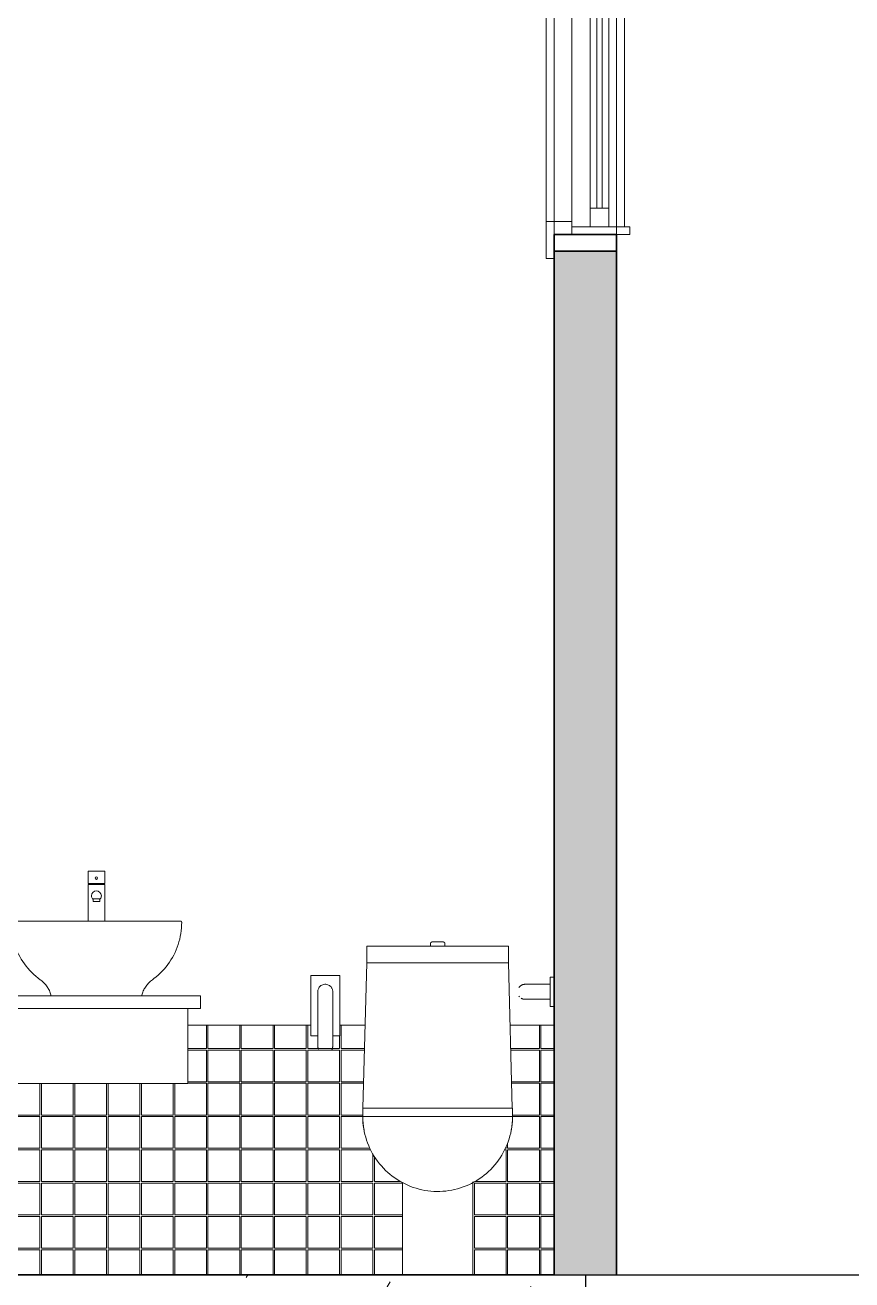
# Model space of a CAD drawing. Header units: millimetres. Extents: x -9559 to 23034, y -7226 to 22400.
# Drawn here: x 150.661 to 152.648, y 46.951 to 49.967 of the extents above; entities that cross this region are included whole.
import ezdxf

# ---------------------------------------------------------------- set-up
doc = ezdxf.new("R2010")
doc.units = ezdxf.units.MM
doc.header["$LTSCALE"] = 0.02
doc.linetypes.add('ACAD_ISO02W100', pattern=[15, 12, -3])
for name, color, linetype, lineweight in [('A-FLOR', 252, 'Continuous', 30), ('A-FLOR-LEVL', 251, 'ACAD_ISO02W100', 9), ('A-FLOR-PATT', 8, 'Continuous', 18), ('A-GLAZ', 252, 'Continuous', 20), ('A-Mueble cocina 1-lavanderia', 9, 'Continuous', 9), ('A-Mueble cocina 4- Habitaciones', 9, 'Continuous', 9), ('AQ-MUROS', 7, 'Continuous', 35), ('P-SANR-FIXT', 6, 'Continuous', 18)]:
    doc.layers.add(name, color=color, linetype=linetype, lineweight=lineweight)

# ---------------------------------------------------------------- blocks, each defined once
blk = doc.blocks.new('Agarradero - Batiente - Retrete para discapacitados 2D-147508-Sección 3')
at = {"layer": 'A-Mueble cocina 4- Habitaciones'}
for p, q in [((3.8321, 0.6916), (3.8321, 0.7194)), ((3.9023, 0.7194), (3.8321, 0.7194)), ((3.9023, 0.7194), (3.9023, 0.6916)), ((3.8321, 0.6024), (3.8321, 0.6916)), ((3.9023, 0.6916), (3.9023, 0.6024)), ((3.8321, 0.5745), (3.8321, 0.6024)), ((3.8493, 0.5745), (3.8321, 0.5745)), ((3.9023, 0.5745), (3.8852, 0.5745)), ((3.9023, 0.6024), (3.9023, 0.5745))]:
    blk.add_line(p, q, dxfattribs=at)
at = {"layer": 'A-Mueble cocina 4- Habitaciones', "flags": 128}
for points in [[(3.881, 0.6916), (3.8793, 0.6933), (3.8774, 0.6948), (3.8753, 0.696), (3.8731, 0.697), (3.8708, 0.6976), (3.8684, 0.698), (3.866, 0.698), (3.8636, 0.6976), (3.8612, 0.697), (3.859, 0.696), (3.8569, 0.6948), (3.855, 0.6933), (3.8534, 0.6916)], [(3.8492, 0.68), (3.8492, 0.6799), (3.8492, 0.6798), (3.8492, 0.6795), (3.8492, 0.6792), (3.8492, 0.6787), (3.8492, 0.6781), (3.8492, 0.6775), (3.8492, 0.6767), (3.8492, 0.6758), (3.8492, 0.6749), (3.8492, 0.6738), (3.8492, 0.6727), (3.8492, 0.6714), (3.8492, 0.6701), (3.8492, 0.6686), (3.8492, 0.6671), (3.8492, 0.6655), (3.8492, 0.6639), (3.8492, 0.6621), (3.8492, 0.6603), (3.8492, 0.6584), (3.8492, 0.6564), (3.8492, 0.6544), (3.8492, 0.6523), (3.8492, 0.6501), (3.8492, 0.6479), (3.8492, 0.6456), (3.8492, 0.6433), (3.8492, 0.641), (3.8492, 0.6386), (3.8492, 0.6361), (3.8492, 0.6336), (3.8492, 0.6311), (3.8492, 0.6286), (3.8492, 0.626), (3.8492, 0.6235), (3.8492, 0.6209), (3.8492, 0.6183), (3.8492, 0.6157), (3.8492, 0.6131), (3.8492, 0.6105), (3.8492, 0.6079), (3.8492, 0.6053), (3.8492, 0.6028), (3.8492, 0.6002), (3.8492, 0.5977), (3.8492, 0.5952), (3.8492, 0.5928), (3.8492, 0.5903), (3.8492, 0.588), (3.8492, 0.5856), (3.8492, 0.5833), (3.8492, 0.5811), (3.8492, 0.5789), (3.8492, 0.5767), (3.8492, 0.5747), (3.8492, 0.5727), (3.8492, 0.5707), (3.8492, 0.5689), (3.8492, 0.5671), (3.8492, 0.5654), (3.8492, 0.5637), (3.8492, 0.5622), (3.8492, 0.5607), (3.8492, 0.5593), (3.8492, 0.558), (3.8492, 0.5568), (3.8492, 0.5557), (3.8492, 0.5547), (3.8492, 0.5538), (3.8492, 0.5529), (3.8492, 0.5522), (3.8492, 0.5516), (3.8492, 0.5511), (3.8492, 0.5507), (3.8492, 0.5503), (3.8492, 0.5501), (3.8492, 0.55), (3.8492, 0.55)], [(3.8852, 0.55), (3.8852, 0.5501), (3.8852, 0.5502), (3.8852, 0.5505), (3.8852, 0.5508), (3.8852, 0.5513), (3.8852, 0.5519), (3.8852, 0.5525), (3.8852, 0.5533), (3.8852, 0.5542), (3.8852, 0.5551), (3.8852, 0.5562), (3.8852, 0.5573), (3.8852, 0.5586), (3.8852, 0.5599), (3.8852, 0.5614), (3.8852, 0.5629), (3.8852, 0.5645), (3.8852, 0.5661), (3.8852, 0.5679), (3.8852, 0.5697), (3.8852, 0.5716), (3.8852, 0.5736), (3.8852, 0.5756), (3.8852, 0.5777), (3.8852, 0.5799), (3.8852, 0.5821), (3.8852, 0.5844), (3.8852, 0.5867), (3.8852, 0.589), (3.8852, 0.5914), (3.8852, 0.5939), (3.8852, 0.5964), (3.8852, 0.5989), (3.8852, 0.6014), (3.8852, 0.604), (3.8852, 0.6065), (3.8852, 0.6091), (3.8852, 0.6117), (3.8852, 0.6143), (3.8852, 0.6169), (3.8852, 0.6195), (3.8852, 0.6221), (3.8852, 0.6247), (3.8852, 0.6272), (3.8852, 0.6298), (3.8852, 0.6323), (3.8852, 0.6348), (3.8852, 0.6372), (3.8852, 0.6397), (3.8852, 0.642), (3.8852, 0.6444), (3.8852, 0.6467), (3.8852, 0.6489), (3.8852, 0.6511), (3.8852, 0.6533), (3.8852, 0.6553), (3.8852, 0.6573), (3.8852, 0.6593), (3.8852, 0.6611), (3.8852, 0.6629), (3.8852, 0.6646), (3.8852, 0.6663), (3.8852, 0.6678), (3.8852, 0.6693), (3.8852, 0.6707), (3.8852, 0.672), (3.8852, 0.6732), (3.8852, 0.6743), (3.8852, 0.6753), (3.8852, 0.6762), (3.8852, 0.6771), (3.8852, 0.6778), (3.8852, 0.6784), (3.8852, 0.6789), (3.8852, 0.6793), (3.8852, 0.6797), (3.8852, 0.6799), (3.8852, 0.68), (3.8852, 0.68)], [(3.8492, 0.55), (3.8492, 0.55), (3.8492, 0.5502), (3.8492, 0.5504), (3.8492, 0.5506), (3.8492, 0.551), (3.8492, 0.5514)], [(3.851, 0.542), (3.8507, 0.5426), (3.8505, 0.5433), (3.8502, 0.544), (3.85, 0.5447), (3.8498, 0.5453), (3.8496, 0.546), (3.8495, 0.5467), (3.8493, 0.5475), (3.8493, 0.5482), (3.8492, 0.5489), (3.8492, 0.5496), (3.8492, 0.55)], [(3.8852, 0.55), (3.8851, 0.5493), (3.8851, 0.5486), (3.885, 0.5478), (3.8849, 0.5471), (3.8848, 0.5464), (3.8846, 0.5457), (3.8845, 0.545), (3.8842, 0.5443), (3.884, 0.5437), (3.8837, 0.543), (3.8834, 0.5423), (3.8831, 0.5417)], [(3.8852, 0.5517), (3.8852, 0.5512), (3.8852, 0.5508), (3.8852, 0.5505), (3.8852, 0.5502), (3.8852, 0.5501), (3.8852, 0.55), (3.8852, 0.55)]]:
    blk.add_lwpolyline(points, dxfattribs=at)
at = {"layer": 'A-Mueble cocina 4- Habitaciones'}
for points in [[(3.8534, 0.6916), (3.853, 0.6911), (3.852, 0.6899), (3.8506, 0.6873), (3.8495, 0.6841), (3.8492, 0.6814), (3.8492, 0.68)], [(3.8492, 0.68), (3.8492, 0.6795), (3.8492, 0.679), (3.8492, 0.6785)], [(3.8852, 0.68), (3.8852, 0.6814), (3.8848, 0.6841), (3.8837, 0.6873), (3.8823, 0.6899), (3.8814, 0.6911), (3.881, 0.6916)], [(3.8851, 0.6785), (3.8851, 0.679), (3.8852, 0.6795), (3.8852, 0.68)]]:
    blk.add_open_spline(points, degree=3, dxfattribs=at)
blk = doc.blocks.new('Asidero - Horizontal - Retrete para discapacitados 2D-202228-Sección 3')
at = {"layer": 'A-Mueble cocina 4- Habitaciones'}
for p, q in [((4.4072, 0.698), (4.3872, 0.698)), ((4.4172, 0.715), (4.4072, 0.715)), ((4.4072, 0.645), (4.4072, 0.715)), ((4.3872, 0.662), (4.4072, 0.662)), ((4.4072, 0.645), (4.4172, 0.645))]:
    blk.add_line(p, q, dxfattribs=at)
at = {"layer": 'A-Mueble cocina 4- Habitaciones', "flags": 128}
for points in [[(4.3322, 0.69), (4.3326, 0.6906), (4.333, 0.6912), (4.3335, 0.6917), (4.334, 0.6923), (4.3345, 0.6928), (4.335, 0.6933), (4.3355, 0.6937), (4.3361, 0.6942), (4.3367, 0.6946), (4.3373, 0.695), (4.3379, 0.6954), (4.3385, 0.6958), (4.3391, 0.6961), (4.3398, 0.6964), (4.3405, 0.6967), (4.3411, 0.697), (4.3418, 0.6972), (4.3425, 0.6974), (4.3432, 0.6976), (4.3439, 0.6977), (4.3446, 0.6978), (4.3453, 0.6979), (4.3461, 0.698), (4.3468, 0.698), (4.3472, 0.698)], [(4.3872, 0.698), (4.3856, 0.698), (4.384, 0.698), (4.3824, 0.698), (4.3808, 0.698), (4.3792, 0.698), (4.3777, 0.698), (4.3761, 0.698), (4.3746, 0.698), (4.3731, 0.698), (4.3716, 0.698), (4.3701, 0.698), (4.3687, 0.698), (4.3673, 0.698), (4.3659, 0.698), (4.3646, 0.698), (4.3633, 0.698), (4.362, 0.698), (4.3608, 0.698), (4.3596, 0.698), (4.3585, 0.698), (4.3574, 0.698), (4.3563, 0.698), (4.3553, 0.698), (4.3544, 0.698), (4.3535, 0.698), (4.3527, 0.698), (4.3519, 0.698), (4.3512, 0.698), (4.3505, 0.698), (4.3499, 0.698), (4.3493, 0.698), (4.3488, 0.698), (4.3484, 0.698), (4.348, 0.698), (4.3477, 0.698), (4.3475, 0.698), (4.3473, 0.698), (4.3472, 0.698), (4.3472, 0.698), (4.3472, 0.698)], [(4.3472, 0.698), (4.3472, 0.698), (4.3473, 0.698), (4.3475, 0.698), (4.3477, 0.698), (4.348, 0.698), (4.3483, 0.698), (4.3487, 0.698), (4.3492, 0.698), (4.3497, 0.698), (4.3503, 0.698), (4.351, 0.698), (4.3517, 0.698), (4.3525, 0.698), (4.3533, 0.698), (4.3541, 0.698), (4.3551, 0.698), (4.3561, 0.698), (4.3571, 0.698), (4.3582, 0.698), (4.3593, 0.698), (4.3605, 0.698), (4.3617, 0.698), (4.3629, 0.698), (4.3642, 0.698), (4.3656, 0.698), (4.3669, 0.698), (4.3683, 0.698), (4.3697, 0.698), (4.3712, 0.698), (4.3727, 0.698), (4.3742, 0.698), (4.3757, 0.698), (4.3772, 0.698), (4.3788, 0.698), (4.3804, 0.698), (4.3819, 0.698), (4.3835, 0.698), (4.3851, 0.698), (4.3867, 0.698)], [(4.3335, 0.6683), (4.3333, 0.6685), (4.3328, 0.6691), (4.3324, 0.6697)], [(4.3472, 0.662), (4.3464, 0.662), (4.3457, 0.6621), (4.345, 0.6621), (4.3443, 0.6622), (4.3436, 0.6624), (4.3429, 0.6625), (4.3422, 0.6627), (4.3415, 0.6629), (4.3408, 0.6632), (4.3402, 0.6634), (4.3395, 0.6637), (4.3389, 0.664), (4.3382, 0.6644)], [(4.3472, 0.662), (4.3472, 0.662), (4.3473, 0.662), (4.3475, 0.662), (4.3477, 0.662), (4.348, 0.662), (4.3483, 0.662), (4.3487, 0.662), (4.3492, 0.662), (4.3497, 0.662), (4.3503, 0.662), (4.351, 0.662), (4.3517, 0.662), (4.3525, 0.662), (4.3533, 0.662), (4.3541, 0.662), (4.3551, 0.662), (4.3561, 0.662), (4.3571, 0.662), (4.3582, 0.662), (4.3593, 0.662), (4.3605, 0.662), (4.3617, 0.662), (4.3629, 0.662), (4.3642, 0.662), (4.3656, 0.662), (4.3669, 0.662), (4.3683, 0.662), (4.3697, 0.662), (4.3712, 0.662), (4.3727, 0.662), (4.3742, 0.662), (4.3757, 0.662), (4.3772, 0.662), (4.3788, 0.662), (4.3804, 0.662), (4.3819, 0.662), (4.3835, 0.662), (4.3851, 0.662), (4.3867, 0.662), (4.3872, 0.662)], [(4.3563, 0.662), (4.3553, 0.662), (4.3544, 0.662), (4.3535, 0.662), (4.3527, 0.662), (4.3519, 0.662), (4.3512, 0.662), (4.3505, 0.662), (4.3499, 0.662), (4.3493, 0.662), (4.3488, 0.662), (4.3484, 0.662), (4.348, 0.662), (4.3477, 0.662), (4.3475, 0.662), (4.3473, 0.662), (4.3472, 0.662), (4.3472, 0.662), (4.3472, 0.662)], [(4.3872, 0.662), (4.3856, 0.662), (4.384, 0.662), (4.3824, 0.662), (4.3808, 0.662), (4.3792, 0.662), (4.3777, 0.662), (4.3761, 0.662), (4.3746, 0.662), (4.3731, 0.662), (4.3716, 0.662), (4.3701, 0.662), (4.3687, 0.662), (4.3673, 0.662)]]:
    blk.add_lwpolyline(points, dxfattribs=at)
blk = doc.blocks.new('Lavabo moderno - Estante _2_ - Lavabo moderno - Estante _2_-147512-Sección 3')
at = {"layer": 'A-Mueble cocina 4- Habitaciones'}
for p, q in [((3.2972, 0.97), (3.2972, 0.94)), ((3.2972, 0.97), (3.3372, 0.97)), ((3.3372, 0.94), (3.3372, 0.97)), ((3.2972, 0.94), (3.3372, 0.94)), ((3.2972, 0.938), (3.2972, 0.8496)), ((3.2972, 0.938), (3.3372, 0.938)), ((3.2992, 0.94), (3.2992, 0.938)), ((3.3352, 0.938), (3.3352, 0.94)), ((3.3372, 0.85), (3.3372, 0.938)), ((3.3078, 0.9032), (3.3266, 0.9032)), ((3.3092, 0.9032), (3.3092, 0.8971)), ((3.3092, 0.8971), (3.3102, 0.8971)), ((3.3252, 0.8971), (3.3092, 0.8971)), ((3.3241, 0.8971), (3.3252, 0.8971)), ((3.3252, 0.8971), (3.3252, 0.9032)), ((3.0672, 0.67), (3.5672, 0.67)), ((3.0672, 0.64), (3.0672, 0.67)), ((3.5672, 0.64), (3.5672, 0.67)), ((3.5672, 0.64), (3.0672, 0.64)), ((3.0972, 0.46), (3.0972, 0.64)), ((3.5372, 0.46), (3.5372, 0.64)), ((3.5372, 0.46), (3.0972, 0.46))]:
    blk.add_line(p, q, dxfattribs=at)
at = {"layer": 'A-Mueble cocina 4- Habitaciones', "flags": 128}
for points in [[(3.1121, 0.847), (3.1121, 0.8471), (3.1121, 0.8472), (3.1121, 0.8473), (3.1122, 0.8474), (3.1122, 0.8476), (3.1122, 0.8477), (3.1122, 0.8478), (3.1123, 0.8479), (3.1123, 0.848), (3.1124, 0.8481), (3.1124, 0.8482), (3.1125, 0.8483), (3.1125, 0.8485), (3.1126, 0.8486), (3.1126, 0.8487), (3.1127, 0.8488), (3.1128, 0.8488), (3.1129, 0.8489), (3.113, 0.849), (3.113, 0.8491), (3.1131, 0.8492), (3.1132, 0.8493), (3.1133, 0.8493), (3.1134, 0.8494), (3.1135, 0.8495), (3.1136, 0.8495), (3.1137, 0.8496), (3.1138, 0.8497), (3.1139, 0.8497), (3.114, 0.8498), (3.1142, 0.8498), (3.1143, 0.8498), (3.1144, 0.8499), (3.1145, 0.8499), (3.1146, 0.8499), (3.1147, 0.8499), (3.1149, 0.8499), (3.115, 0.85), (3.1151, 0.85), (3.1151, 0.85)], [(3.1825, 0.7089), (3.1771, 0.713), (3.1718, 0.7173), (3.1667, 0.7219), (3.1618, 0.7266), (3.1571, 0.7315), (3.1526, 0.7366), (3.1483, 0.7418), (3.1442, 0.7473), (3.1404, 0.7529), (3.1367, 0.7586), (3.1333, 0.7645), (3.1302, 0.7705), (3.1272, 0.7766), (3.1246, 0.7829), (3.1221, 0.7892), (3.12, 0.7957), (3.118, 0.8022), (3.1164, 0.8088), (3.115, 0.8155), (3.1139, 0.8222), (3.1131, 0.8289), (3.1125, 0.8357), (3.1122, 0.8425), (3.1121, 0.847)], [(3.5192, 0.85), (3.519, 0.85), (3.5186, 0.85), (3.5177, 0.85), (3.5166, 0.85), (3.5152, 0.85), (3.5134, 0.85), (3.5113, 0.85), (3.5089, 0.85), (3.5063, 0.85), (3.5033, 0.85), (3.5, 0.85), (3.4964, 0.85), (3.4925, 0.85), (3.4883, 0.85), (3.4839, 0.85), (3.4792, 0.85), (3.4743, 0.85), (3.4691, 0.85), (3.4636, 0.85), (3.4579, 0.85), (3.452, 0.85), (3.4459, 0.85), (3.4396, 0.85), (3.433, 0.85), (3.4263, 0.85), (3.4194, 0.85), (3.4124, 0.85), (3.4052, 0.85), (3.3978, 0.85), (3.3904, 0.85), (3.3828, 0.85), (3.3751, 0.85), (3.3673, 0.85), (3.3594, 0.85), (3.3515, 0.85), (3.3435, 0.85), (3.3355, 0.85), (3.3274, 0.85), (3.3193, 0.85), (3.3113, 0.85), (3.3032, 0.85), (3.2951, 0.85), (3.2871, 0.85), (3.2792, 0.85), (3.2713, 0.85), (3.2634, 0.85), (3.2557, 0.85), (3.248, 0.85), (3.2405, 0.85), (3.2331, 0.85), (3.2258, 0.85), (3.2187, 0.85), (3.2117, 0.85), (3.2049, 0.85), (3.1983, 0.85), (3.1918, 0.85), (3.1856, 0.85), (3.1796, 0.85), (3.1738, 0.85), (3.1682, 0.85), (3.1628, 0.85), (3.1578, 0.85), (3.1529, 0.85), (3.1483, 0.85), (3.144, 0.85), (3.14, 0.85), (3.1363, 0.85), (3.1328, 0.85), (3.1297, 0.85), (3.1268, 0.85), (3.1242, 0.85), (3.122, 0.85), (3.1201, 0.85), (3.1184, 0.85), (3.1171, 0.85), (3.1162, 0.85), (3.1155, 0.85), (3.1152, 0.85), (3.1151, 0.85)], [(3.1151, 0.85), (3.1153, 0.85), (3.1158, 0.85), (3.1166, 0.85), (3.1177, 0.85), (3.1192, 0.85), (3.1209, 0.85), (3.123, 0.85), (3.1254, 0.85), (3.1281, 0.85), (3.1311, 0.85), (3.1344, 0.85), (3.138, 0.85), (3.1418, 0.85), (3.146, 0.85), (3.1489, 0.85)], [(3.5222, 0.847), (3.5221, 0.8402), (3.5217, 0.8334), (3.521, 0.8266), (3.5201, 0.8199), (3.5189, 0.8132), (3.5174, 0.8065), (3.5157, 0.8), (3.5137, 0.7935), (3.5114, 0.7871), (3.5089, 0.7807), (3.5061, 0.7745), (3.5031, 0.7684), (3.4999, 0.7625), (3.4964, 0.7566), (3.4927, 0.7509), (3.4887, 0.7454), (3.4845, 0.74), (3.4802, 0.7348), (3.4756, 0.7298), (3.4708, 0.7249), (3.4659, 0.7203), (3.4607, 0.7158), (3.4554, 0.7116), (3.4518, 0.7089)], [(3.486, 0.85), (3.4903, 0.85), (3.4943, 0.85), (3.4981, 0.85), (3.5015, 0.85), (3.5047, 0.85), (3.5075, 0.85), (3.5101, 0.85), (3.5123, 0.85), (3.5143, 0.85), (3.5159, 0.85), (3.5172, 0.85), (3.5182, 0.85), (3.5188, 0.85), (3.5192, 0.85), (3.5192, 0.85)], [(3.5192, 0.85), (3.5193, 0.85), (3.5194, 0.8499), (3.5196, 0.8499), (3.5197, 0.8499), (3.5198, 0.8499), (3.5199, 0.8499), (3.52, 0.8498), (3.5201, 0.8498), (3.5203, 0.8498), (3.5204, 0.8497), (3.5205, 0.8497), (3.5206, 0.8496), (3.5207, 0.8496), (3.5208, 0.8495), (3.5209, 0.8494), (3.521, 0.8494), (3.5211, 0.8493), (3.5212, 0.8492), (3.5213, 0.8491), (3.5214, 0.849), (3.5214, 0.849), (3.5215, 0.8489), (3.5216, 0.8488), (3.5217, 0.8487), (3.5217, 0.8486), (3.5218, 0.8485), (3.5218, 0.8484), (3.5219, 0.8483), (3.522, 0.8482), (3.522, 0.848), (3.522, 0.8479), (3.5221, 0.8478), (3.5221, 0.8477), (3.5221, 0.8476), (3.5222, 0.8475), (3.5222, 0.8474), (3.5222, 0.8472), (3.5222, 0.8471), (3.5222, 0.847), (3.5222, 0.847)], [(3.2087, 0.67), (3.208, 0.6726), (3.2072, 0.6752), (3.2063, 0.6778), (3.2053, 0.6803), (3.2042, 0.6828), (3.203, 0.6852), (3.2017, 0.6876), (3.2003, 0.6899), (3.1988, 0.6922), (3.1972, 0.6944), (3.1956, 0.6965), (3.1938, 0.6986), (3.192, 0.7006), (3.1901, 0.7026), (3.1881, 0.7044), (3.1861, 0.7062), (3.184, 0.7079), (3.1825, 0.7089)], [(3.4518, 0.7089), (3.4496, 0.7073), (3.4475, 0.7056), (3.4455, 0.7038), (3.4436, 0.7019), (3.4417, 0.7), (3.4399, 0.6979), (3.4382, 0.6958), (3.4365, 0.6937), (3.435, 0.6914), (3.4336, 0.6891), (3.4322, 0.6868), (3.4309, 0.6844), (3.4298, 0.682), (3.4287, 0.6795), (3.4277, 0.6769), (3.4269, 0.6744), (3.4261, 0.6718), (3.4257, 0.67)]]:
    blk.add_lwpolyline(points, dxfattribs=at)
at = {"layer": 'A-Mueble cocina 4- Habitaciones'}
for centre, radius, start, end in [((3.3172, 0.9533), 0.003, 0, 180), ((3.3172, 0.9533), 0.003, 180, 0), ((3.3172, 0.9106), 0.012, 0, 180), ((3.3172, 0.9106), 0.012, 180, 218.499), ((3.3172, 0.9106), 0.012, 321.501, 360), ((3.3172, 0.9106), 0.012, 218.499, 233.2136), ((3.3172, 0.9106), 0.012, 306.7864, 321.501)]:
    blk.add_arc(centre, radius, start, end, dxfattribs=at)
blk = doc.blocks.new('Asiento de WC_2 con cisterna - Basado en muro - 640 x 360 mm-202229-Sección 3')
at = {"layer": 'A-Mueble cocina 4- Habitaciones'}
for p, q in [((3.9672, 0.79), (4.3072, 0.79)), ((3.9672, 0.79), (3.9672, 0.75)), ((4.1197, 0.795), (4.1197, 0.79)), ((4.1547, 0.79), (4.1547, 0.795)), ((4.3072, 0.75), (4.3072, 0.79)), ((3.9577, 0.4), (3.9672, 0.75)), ((4.3072, 0.75), (3.9672, 0.75)), ((3.9672, 0.75), (4.3072, 0.75)), ((4.3072, 0.75), (4.3166, 0.4)), ((3.9573, 0.4), (3.9573, 0.38)), ((3.9573, 0.4), (4.3171, 0.4)), ((4.3171, 0.38), (4.3171, 0.4)), ((3.9572, 0.38), (3.9573, 0.3833)), ((4.1372, 0.38), (3.9573, 0.38)), ((4.3171, 0.38), (4.1372, 0.38)), ((4.3171, 0.3837), (4.3172, 0.38)), ((3.96, 0.3486), (3.9614, 0.3486)), ((4.3129, 0.3486), (4.3143, 0.3486)), ((4.0527, 0.2219), (4.0527, 0)), ((4.2216, 0), (4.2216, 0.2229))]:
    blk.add_line(p, q, dxfattribs=at)
at = {"layer": 'A-Mueble cocina 4- Habitaciones', "flags": 128}
for points in [[(4.1197, 0.795), (4.1197, 0.7952), (4.1197, 0.7954), (4.1197, 0.7956), (4.1197, 0.7958), (4.1198, 0.796), (4.1198, 0.7962), (4.1199, 0.7964), (4.1199, 0.7966), (4.12, 0.7968), (4.1201, 0.7969), (4.1201, 0.7971), (4.1202, 0.7973), (4.1203, 0.7975), (4.1204, 0.7977), (4.1205, 0.7978), (4.1207, 0.798), (4.1208, 0.7981), (4.1209, 0.7983), (4.121, 0.7984), (4.1212, 0.7986), (4.1213, 0.7987), (4.1215, 0.7989), (4.1216, 0.799), (4.1218, 0.7991), (4.122, 0.7992), (4.1221, 0.7993), (4.1223, 0.7994), (4.1225, 0.7995), (4.1227, 0.7996), (4.1229, 0.7997), (4.123, 0.7997), (4.1232, 0.7998), (4.1234, 0.7998), (4.1236, 0.7999), (4.1238, 0.7999), (4.124, 0.8), (4.1242, 0.8), (4.1244, 0.8), (4.1246, 0.8), (4.1247, 0.8)], [(4.1247, 0.8), (4.1247, 0.8), (4.1247, 0.8), (4.1248, 0.8), (4.1248, 0.8), (4.1249, 0.8), (4.125, 0.8), (4.1251, 0.8), (4.1253, 0.8), (4.1255, 0.8), (4.1256, 0.8), (4.1259, 0.8), (4.1261, 0.8), (4.1263, 0.8), (4.1266, 0.8), (4.1268, 0.8), (4.1271, 0.8), (4.1274, 0.8), (4.1278, 0.8), (4.1281, 0.8), (4.1285, 0.8), (4.1288, 0.8), (4.1292, 0.8), (4.1296, 0.8), (4.13, 0.8), (4.1304, 0.8), (4.1308, 0.8), (4.1313, 0.8), (4.1317, 0.8)], [(4.1497, 0.8), (4.1497, 0.8), (4.1496, 0.8), (4.1496, 0.8), (4.1495, 0.8), (4.1494, 0.8), (4.1493, 0.8), (4.1492, 0.8), (4.149, 0.8), (4.1489, 0.8), (4.1487, 0.8), (4.1485, 0.8), (4.1483, 0.8), (4.148, 0.8), (4.1478, 0.8), (4.1475, 0.8), (4.1472, 0.8), (4.1469, 0.8), (4.1466, 0.8), (4.1462, 0.8), (4.1459, 0.8), (4.1455, 0.8), (4.1451, 0.8), (4.1447, 0.8), (4.1443, 0.8), (4.1439, 0.8), (4.1435, 0.8), (4.1431, 0.8), (4.1426, 0.8), (4.1422, 0.8), (4.1417, 0.8), (4.1412, 0.8), (4.1407, 0.8), (4.1403, 0.8), (4.1398, 0.8), (4.1393, 0.8), (4.1388, 0.8), (4.1383, 0.8), (4.1378, 0.8), (4.1373, 0.8), (4.1368, 0.8), (4.1363, 0.8), (4.1358, 0.8), (4.1353, 0.8), (4.1348, 0.8), (4.1343, 0.8), (4.1338, 0.8), (4.1334, 0.8), (4.1329, 0.8), (4.1324, 0.8), (4.132, 0.8), (4.1315, 0.8), (4.1311, 0.8), (4.1306, 0.8), (4.1302, 0.8), (4.1298, 0.8), (4.1294, 0.8), (4.129, 0.8), (4.1286, 0.8), (4.1283, 0.8), (4.1279, 0.8), (4.1276, 0.8), (4.1273, 0.8), (4.127, 0.8), (4.1267, 0.8), (4.1265, 0.8), (4.1262, 0.8), (4.126, 0.8), (4.1258, 0.8), (4.1256, 0.8), (4.1254, 0.8), (4.1252, 0.8), (4.1251, 0.8), (4.125, 0.8), (4.1249, 0.8), (4.1248, 0.8), (4.1247, 0.8), (4.1247, 0.8), (4.1247, 0.8), (4.1247, 0.8)], [(4.137, 0.8), (4.1375, 0.8), (4.138, 0.8), (4.1385, 0.8), (4.139, 0.8), (4.1395, 0.8), (4.14, 0.8), (4.1405, 0.8), (4.141, 0.8), (4.1414, 0.8), (4.1419, 0.8), (4.1424, 0.8), (4.1428, 0.8), (4.1433, 0.8), (4.1437, 0.8), (4.1441, 0.8), (4.1445, 0.8), (4.1449, 0.8), (4.1453, 0.8), (4.1457, 0.8), (4.146, 0.8), (4.1464, 0.8), (4.1467, 0.8), (4.147, 0.8), (4.1473, 0.8), (4.1476, 0.8), (4.1479, 0.8), (4.1481, 0.8), (4.1484, 0.8), (4.1486, 0.8), (4.1488, 0.8), (4.1489, 0.8), (4.1491, 0.8), (4.1492, 0.8), (4.1494, 0.8), (4.1495, 0.8), (4.1495, 0.8), (4.1496, 0.8), (4.1496, 0.8), (4.1497, 0.8), (4.1497, 0.8)], [(4.1497, 0.8), (4.1499, 0.8), (4.1501, 0.8), (4.1503, 0.8), (4.1505, 0.7999), (4.1507, 0.7999), (4.1509, 0.7999), (4.151, 0.7998), (4.1512, 0.7997), (4.1514, 0.7997), (4.1516, 0.7996), (4.1518, 0.7995), (4.152, 0.7994), (4.1521, 0.7993), (4.1523, 0.7992), (4.1525, 0.7991), (4.1526, 0.799), (4.1528, 0.7989), (4.153, 0.7988), (4.1531, 0.7986), (4.1532, 0.7985), (4.1534, 0.7983), (4.1535, 0.7982), (4.1536, 0.798), (4.1538, 0.7979), (4.1539, 0.7977), (4.154, 0.7975), (4.1541, 0.7974), (4.1542, 0.7972), (4.1542, 0.797), (4.1543, 0.7968), (4.1544, 0.7966), (4.1545, 0.7964), (4.1545, 0.7962), (4.1546, 0.796), (4.1546, 0.7958), (4.1546, 0.7957), (4.1546, 0.7955), (4.1547, 0.7953), (4.1547, 0.7951), (4.1547, 0.795)], [(3.9573, 0.38), (3.9574, 0.3728), (3.9578, 0.3656), (3.9586, 0.3585), (3.9596, 0.3513), (3.9608, 0.3443), (3.9624, 0.3372), (3.9643, 0.3303), (3.9664, 0.3234), (3.9688, 0.3166), (3.9715, 0.3099), (3.9744, 0.3034), (3.9776, 0.2969), (3.981, 0.2906), (3.9847, 0.2844), (3.9887, 0.2784), (3.9929, 0.2726), (3.9973, 0.2669), (4.0019, 0.2614), (4.0068, 0.2561), (4.0118, 0.2509), (4.0171, 0.246), (4.0225, 0.2413), (4.0282, 0.2369), (4.034, 0.2326), (4.04, 0.2286), (4.0461, 0.2249), (4.0524, 0.2213), (4.0588, 0.2181), (4.0653, 0.2151), (4.072, 0.2123), (4.0787, 0.2099), (4.0856, 0.2077), (4.0925, 0.2057), (4.0995, 0.2041), (4.1066, 0.2027), (4.1137, 0.2016), (4.1209, 0.2008), (4.128, 0.2003), (4.1352, 0.2001), (4.1424, 0.2002), (4.1496, 0.2005), (4.1568, 0.2012), (4.1639, 0.2021), (4.171, 0.2033), (4.178, 0.2048), (4.185, 0.2066), (4.1919, 0.2086), (4.1987, 0.211), (4.2054, 0.2136), (4.212, 0.2164), (4.2185, 0.2195), (4.2249, 0.2229), (4.2311, 0.2266), (4.2371, 0.2304), (4.243, 0.2346), (4.2488, 0.2389), (4.2543, 0.2435), (4.2597, 0.2483), (4.2649, 0.2533), (4.2698, 0.2585), (4.2746, 0.2639), (4.2791, 0.2695), (4.2834, 0.2752), (4.2875, 0.2812), (4.2913, 0.2873), (4.2949, 0.2935), (4.2982, 0.2999), (4.3013, 0.3064), (4.3041, 0.313), (4.3067, 0.3197), (4.3089, 0.3266), (4.3109, 0.3335), (4.3127, 0.3405), (4.3141, 0.3475), (4.3153, 0.3546), (4.3161, 0.3618), (4.3167, 0.3689), (4.317, 0.3761), (4.3171, 0.38)]]:
    blk.add_lwpolyline(points, dxfattribs=at)
at = {"layer": 'A-Mueble cocina 4- Habitaciones'}
for centre, start, end in [((4.1509, 0.3818), 180.5394, 189.8744), ((4.1234, 0.3818), 350.1256, 359.4606)]:
    blk.add_arc(centre, 0.1938, start, end, dxfattribs=at)
blk = doc.blocks.new('Ventana corredera de 2 hojas 1 - 0915 x 1220mm-524755-Sección 3')
at = {"layer": 'A-GLAZ'}
for p, q in [((4.5862, 3.1699), (4.5672, 3.1699)), ((4.5672, 3.1699), (4.5672, 3.0809)), ((4.5862, 3.0809), (4.5862, 3.1699)), ((4.3982, 3.1572), (4.3982, 3.0683)), ((4.4172, 3.1572), (4.3982, 3.1572)), ((4.4172, 3.0683), (4.4172, 3.1572)), ((4.4593, 3.1), (4.4172, 3.1)), ((4.4172, 3.1), (4.4172, 3.0683)), ((4.4593, 3.0683), (4.4593, 3.1)), ((4.4593, 3.1), (4.4593, 3.0809)), ((4.5672, 3.1), (4.4593, 3.1)), ((4.4593, 3.0809), (4.5672, 3.0809)), ((4.5672, 3.0809), (4.5672, 3.1)), ((4.5672, 3.0809), (4.5862, 3.0809)), ((4.5672, 2.519), (4.5672, 3.0809)), ((4.5672, 3.0809), (4.5672, 2.519)), ((4.5862, 3.0809), (4.5862, 2.519)), ((4.3982, 3.0683), (4.4172, 3.0683)), ((4.3982, 2.5317), (4.3982, 3.0683)), ((4.4172, 3.0683), (4.4172, 2.5317)), ((4.4172, 3.0683), (4.4593, 3.0683)), ((4.4172, 2.5317), (4.4172, 3.0683)), ((4.4593, 2.5317), (4.4593, 3.0683)), ((4.5037, 3.0365), (4.5037, 2.5635)), ((4.5037, 2.5635), (4.5037, 3.0365)), ((4.5482, 3.0365), (4.5482, 2.5635)), ((4.3982, 2.5317), (4.3982, 2.4427)), ((4.4172, 2.5317), (4.3982, 2.5317)), ((4.4172, 2.4427), (4.4172, 2.5317)), ((4.4593, 2.5317), (4.4172, 2.5317)), ((4.4172, 2.5317), (4.4172, 2.5)), ((4.4593, 2.5), (4.4593, 2.5317)), ((4.4593, 2.519), (4.4593, 2.5)), ((4.5672, 2.519), (4.4593, 2.519)), ((4.5989, 2.519), (4.5672, 2.519)), ((4.5672, 2.519), (4.5672, 2.5)), ((4.5672, 2.5), (4.5672, 2.519)), ((4.5989, 2.5), (4.5989, 2.519)), ((4.4172, 2.5), (4.4593, 2.5)), ((4.4593, 2.5), (4.5672, 2.5)), ((4.5672, 2.5), (4.5989, 2.5)), ((4.3982, 2.4427), (4.4172, 2.4427))]:
    blk.add_line(p, q, dxfattribs=at)
at = {"layer": 'A-GLAZ', "lineweight": 18}
for p, q in [((4.5482, 3.0809), (4.5037, 3.0809)), ((4.5037, 3.0809), (4.5037, 3.0365)), ((4.5482, 3.0365), (4.5482, 3.0809)), ((4.5037, 3.0365), (4.5482, 3.0365)), ((4.5196, 3.0365), (4.5196, 2.5635)), ((4.5323, 3.0365), (4.5196, 3.0365)), ((4.5323, 2.5635), (4.5323, 3.0365)), ((4.5482, 2.5635), (4.5037, 2.5635)), ((4.5037, 2.5635), (4.5037, 2.519)), ((4.5196, 2.5635), (4.5323, 2.5635)), ((4.5482, 2.519), (4.5482, 2.5635)), ((4.5037, 2.519), (4.5482, 2.519))]:
    blk.add_line(p, q, dxfattribs=at)

msp = doc.modelspace()

# ---------------------------------------------------------------- hatches: boundary and pattern name
at = {"layer": 'A-FLOR-PATT'}
h = msp.add_hatch(color=256, dxfattribs=at)
h.paths.add_polyline_path([(143.1322, 50.5788), (142.9822, 50.5788), (142.9822, 49.3738), (143.1322, 49.3738)])
h.paths.add_polyline_path([(148.5572, 55.7516), (148.4072, 55.7516), (148.4072, 54.0038), (148.5572, 54.0038), (148.5572, 54.0338)])
h.paths.add_polyline_path([(148.5572, 53.0238), (148.4072, 53.0238), (148.4072, 53.0066), (148.4072, 50.8638), (148.5572, 50.8638)])
h.paths.add_polyline_path([(150.4572, 54.7638), (150.3072, 54.7638), (150.3072, 53.0038), (150.4572, 53.0038), (150.4572, 53.0388)])
h.paths.add_polyline_path([(151.7322, 54.7638), (151.5822, 54.7638), (151.5822, 50.8638), (151.7335, 50.8638)])
h.paths.add_polyline_path([(154.7322, 54.7638), (154.5822, 54.7638), (154.5822, 54.7104), (154.5822, 54.1158), (154.7322, 54.1158)])
h.paths.add_polyline_path([(154.7322, 54.0638), (154.5822, 54.0638), (154.5822, 53.7638), (154.7322, 53.7638)])
h.paths.add_polyline_path([(158.8572, 55.7516), (158.7072, 55.7516), (158.7072, 53.6738), (158.8572, 53.6738)])
h.paths.add_polyline_path([(158.8572, 51.3238), (158.7072, 51.3238), (158.7072, 50.6238), (158.8572, 50.6238)])
h.paths.add_polyline_path([(158.8572, 50.6238), (158.7072, 50.6238), (158.7072, 48.9848), (158.8572, 48.9848)])
h.paths.add_polyline_path([(153.2572, 50.6238), (153.1072, 50.6238), (153.1072, 49.1038), (153.2572, 49.1038), (153.2572, 49.1338)])
h.paths.add_polyline_path([(152.0822, 49.4238), (151.9322, 49.4238), (151.9322, 49.4066), (151.9322, 46.9638), (152.0822, 46.9638)])
h.paths.add_polyline_path([(149.6572, 50.6238), (149.6572, 50.6338), (149.5072, 50.6338), (149.5072, 50.6238), (149.5072, 48.7822), (149.5072, 47.5638), (149.6572, 47.5638), (149.6572, 47.6088), (149.6572, 47.6788)])
h.paths.add_polyline_path([(149.6572, 47.4112), (149.6572, 47.5638), (149.5072, 47.5638), (149.5072, 46.9638), (149.6572, 46.9638)])
h = msp.add_hatch(dxfattribs=at)
h.set_pattern_fill('FP_2', color=256, style=0, pattern_type=2)
h.set_pattern_definition([(0, (132.78347, 49.66084), (0.6096, 0.1524), [0.02515, -0.43205, 0.02515, -0.43205, -2.438]), (0, (132.78347, 49.66084), (0.6096, 0.1524), [-0.9144, 0.02515, -0.88925, 0.02515, -0.43205, -1.067]), (0, (132.78347, 49.66084), (0.6096, 0.1524), [-2.286, 0.02515, -0.27965, 0.02515, -0.73685]), (120, (133.01147, 49.73784), (-0.4367823, 0.4517291), [0.02515, -0.43205, 0.02515, -0.43205, -2.438]), (120, (133.01147, 49.73784), (-0.4367823, 0.4517291), [-0.9144, 0.02515, -0.88925, 0.02515, -0.43205, -1.067]), (120, (133.01147, 49.73784), (-0.4367823, 0.4517291), [-2.286, 0.02515, -0.27965, 0.02515, -0.73685]), (240, (133.08747, 50.04184), (-0.1728177, -0.6041291), [0.02515, -0.43205, 0.02515, -0.43205, -2.438]), (240, (133.08747, 50.04184), (-0.1728177, -0.6041291), [-0.9144, 0.02515, -0.88925, 0.02515, -0.43205, -1.067]), (240, (133.08747, 50.04184), (-0.1728177, -0.6041291), [-2.286, 0.02515, -0.27965, 0.02515, -0.73685])])
h.paths.add_polyline_path([(152.0398, 46.9138), (153.4572, 46.9138), (153.4572, 46.9638), (150.8666, 46.9638), (150.8666, 46.9138), (151.9926, 46.9138)])
at = {"layer": 'A-Mueble cocina 1-lavanderia', "transparency": 33554534}
h = msp.add_hatch(dxfattribs=at)
h.set_pattern_fill('TILE02', color=256, scale=0.01, angle=90, pattern_type=2)
h.set_pattern_definition([(90, (140.86038, 78.30756), (-0.08, 5e-18), [0.07625, -0.00375]), (90, (140.85663, 78.30756), (-0.08, 5e-18), [0.07625, -0.00375]), (180, (140.86038, 78.30756), (-1e-17, -0.08), [-0.00375, 0.07625]), (180, (140.86038, 78.30381), (-1e-17, -0.08), [-0.00375, 0.07625])])
h.paths.add_polyline_path([(151.4722, 47.3438), (151.4723, 47.3471), (151.4723, 47.3638), (151.4728, 47.3638), (151.4782, 47.5638), (151.4173, 47.5638), (151.4173, 47.5384), (151.4002, 47.5384), (151.4002, 47.5355), (151.4002, 47.5336), (151.4002, 47.5317), (151.4002, 47.53), (151.4002, 47.5283), (151.4002, 47.5267), (151.4002, 47.5238), (151.4002, 47.5212), (151.4002, 47.519), (151.4002, 47.5171), (151.4002, 47.5151), (151.4002, 47.5147), (151.4002, 47.5143), (151.4002, 47.514), (151.4002, 47.5139), (151.4002, 47.5122), (151.3996, 47.5088), (151.3991, 47.5075), (151.3993, 47.5082), (151.3995, 47.5089), (151.3997, 47.5096), (151.3999, 47.5103), (151.4, 47.511), (151.4001, 47.5117), (151.4002, 47.5124), (151.4002, 47.5131), (151.4002, 47.5138), (151.4002, 47.5139), (151.4002, 47.514), (151.4002, 47.5143), (151.4002, 47.5147), (151.4002, 47.5151), (151.4002, 47.5157), (151.4002, 47.5164), (151.4002, 47.5171), (151.4002, 47.518), (151.4002, 47.519), (151.4002, 47.52), (151.4002, 47.5212), (151.4002, 47.5224), (151.4002, 47.5238), (151.4002, 47.5252), (151.4002, 47.5267), (151.4002, 47.5283), (151.4002, 47.53), (151.4002, 47.5317), (151.4002, 47.5336), (151.4002, 47.5355), (151.4002, 47.5374), (151.4002, 47.5395), (151.4002, 47.5416), (151.4002, 47.5437), (151.4002, 47.5459), (151.4002, 47.5482), (151.4002, 47.5505), (151.4002, 47.5529), (151.4002, 47.5553), (151.4002, 47.5577), (151.4002, 47.5602), (151.4002, 47.5638), (151.3642, 47.5638), (151.3642, 47.5615), (151.3642, 47.5591), (151.3642, 47.5566), (151.3642, 47.5542), (151.3642, 47.5518), (151.3642, 47.5494), (151.3642, 47.5472), (151.3642, 47.5449), (151.3642, 47.5427), (151.3642, 47.5406), (151.3642, 47.5385), (151.3642, 47.5365), (151.3642, 47.5346), (151.3642, 47.5327), (151.3642, 47.5309), (151.3642, 47.5292), (151.3642, 47.5276), (151.3642, 47.526), (151.3642, 47.5245), (151.3642, 47.5231), (151.3642, 47.5218), (151.3642, 47.5206), (151.3642, 47.5195), (151.3642, 47.5185), (151.3642, 47.5176), (151.3642, 47.5138), (151.3642, 47.5134), (151.3643, 47.5127), (151.3643, 47.512), (151.3644, 47.5113), (151.3645, 47.5106), (151.3647, 47.5099), (151.3649, 47.5092), (151.3654, 47.5074), (151.3658, 47.5065), (151.365, 47.5085), (151.3643, 47.5119), (151.3642, 47.5138), (151.3642, 47.5154), (151.3642, 47.5176), (151.3642, 47.5195), (151.3642, 47.5218), (151.3642, 47.5245), (151.3642, 47.5276), (151.3642, 47.5292), (151.3642, 47.5309), (151.3642, 47.5327), (151.3642, 47.5346), (151.3642, 47.5384), (151.3472, 47.5384), (151.3472, 47.5638), (151.0522, 47.5638), (151.0522, 47.4238), (150.6122, 47.4238), (150.6122, 47.5638), (150.2033, 47.5638), (150.1976, 47.5525), (150.1809, 47.5558), (150.1806, 47.5558), (150.1806, 47.5559), (150.1649, 47.559), (150.1649, 47.5638), (150.1508, 47.5638), (150.1517, 47.5562), (150.1438, 47.5398), (150.1065, 47.5398), (150.0999, 47.5562), (150.1006, 47.5638), (150.0854, 47.5638), (150.0854, 47.559), (150.0527, 47.5525), (150.047, 47.5638), (149.6572, 47.5638), (149.6572, 47.4112), (150.552, 47.4112), (150.552, 46.9638), (151.5678, 46.9638), (151.5678, 47.185), (151.5612, 47.1887), (151.555, 47.1925), (151.5491, 47.1965), (151.5433, 47.2007), (151.5376, 47.2052), (151.5322, 47.2099), (151.5269, 47.2148), (151.5218, 47.2199), (151.517, 47.2252), (151.5124, 47.2307), (151.5079, 47.2364), (151.5038, 47.2423), (151.4998, 47.2483), (151.4961, 47.2544), (151.4927, 47.2608), (151.4895, 47.2672), (151.4865, 47.2738), (151.4839, 47.2805), (151.4815, 47.2872), (151.4794, 47.2941), (151.4775, 47.3011), (151.4759, 47.3081), (151.4751, 47.3124), (151.4751, 47.3124, -0.004137), (151.4746, 47.3156), (151.4746, 47.3152), (151.4747, 47.3148, -0.00888), (151.4737, 47.3217), (151.4736, 47.3223), (151.4736, 47.3229, -0.027104)])
h.paths.add_polyline_path([(151.9322, 47.5638), (151.8263, 47.5638), (151.8317, 47.3638), (151.8321, 47.3638), (151.8321, 47.3475), (151.8322, 47.3438, -0.023203), (151.8312, 47.3259), (151.8312, 47.3256), (151.8312, 47.3252, -0.007938), (151.8304, 47.3191), (151.8303, 47.3184), (151.8302, 47.3178, -0.008777), (151.8292, 47.3111), (151.8292, 47.3113), (151.8277, 47.3043), (151.826, 47.2973), (151.824, 47.2904), (151.8218, 47.2836), (151.8192, 47.2768), (151.8164, 47.2702), (151.8133, 47.2637), (151.81, 47.2573), (151.8064, 47.2511), (151.8026, 47.245), (151.7985, 47.2391), (151.7942, 47.2333), (151.7897, 47.2277), (151.7849, 47.2223), (151.7799, 47.2171), (151.7748, 47.2121), (151.7694, 47.2073), (151.7638, 47.2027), (151.7581, 47.1984), (151.7522, 47.1943), (151.7462, 47.1904), (151.7399, 47.1868), (151.7367, 47.185), (151.7367, 46.9638), (151.9322, 46.9638)])

# ---------------------------------------------------------------- linework, layer by layer
for p, q in [((151.9322, 46.9638), (149.4822, 46.9638)), ((152.0072, 46.9638), (152.0072, 46.7388))]:
    msp.add_line(p, q)
at = {"layer": 'A-FLOR'}
msp.add_line((143.1322, 46.9638), (158.8572, 46.9638), dxfattribs=at)
at = {"layer": 'A-FLOR-LEVL'}
msp.add_line((138.4804, 46.9638), (162.7307, 46.9638), dxfattribs=at)
at = {"layer": 'A-Mueble cocina 1-lavanderia', "transparency": 33554534}
for p, q in [((151.3472, 47.5638), (151.0522, 47.5638)), ((151.4782, 47.5638), (151.4173, 47.5638)), ((151.9322, 47.5638), (151.8263, 47.5638))]:
    msp.add_line(p, q, dxfattribs=at)
at = {"layer": 'AQ-MUROS'}
for p, q in [((151.9322, 49.4638), (151.9322, 46.9638)), ((152.0822, 49.4638), (151.9322, 49.4638)), ((152.0822, 46.9638), (152.0822, 49.4638)), ((152.0822, 49.4238), (151.9322, 49.4238))]:
    msp.add_line(p, q, dxfattribs=at)

# ---------------------------------------------------------------- block references
at = {"layer": 'A-GLAZ'}
msp.add_blockref('Ventana corredera de 2 hojas 1 - 0915 x 1220mm-524755-Sección 3', (147.5151, 46.9638), dxfattribs=at)
at = {"layer": 'A-Mueble cocina 4- Habitaciones'}
msp.add_blockref('Lavabo moderno - Estante _2_ - Lavabo moderno - Estante _2_-147512-Sección 3', (147.5151, 46.9638), dxfattribs=at)
at = {"layer": 'P-SANR-FIXT'}
for name in ['Asiento de WC_2 con cisterna - Basado en muro - 640 x 360 mm-202229-Sección 3', 'Agarradero - Batiente - Retrete para discapacitados 2D-147508-Sección 3', 'Asidero - Horizontal - Retrete para discapacitados 2D-202228-Sección 3']:
    msp.add_blockref(name, (147.5151, 46.9638), dxfattribs=at)

doc.saveas('drawing.dxf')
